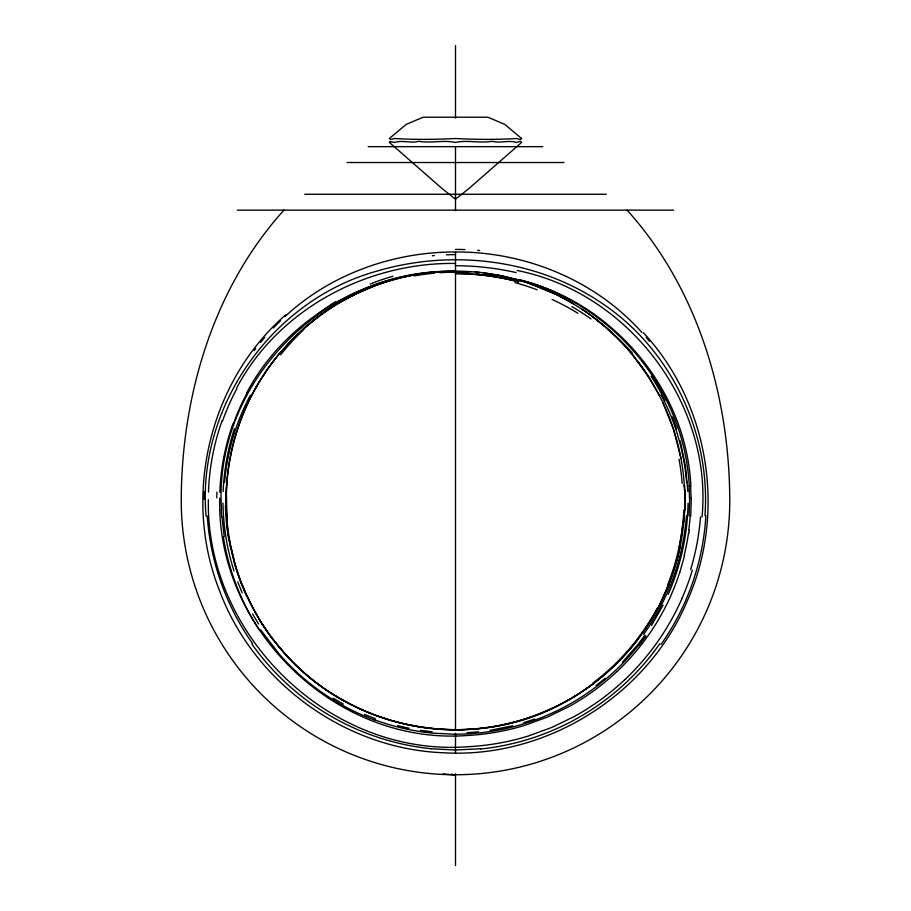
<?xml version="1.0" encoding="UTF-8"?>
<svg xmlns="http://www.w3.org/2000/svg" width="911" height="911" viewBox="0 0 911 911"><rect width="100%" height="100%" fill="white"/><g stroke="black" fill="none" stroke-linecap="round" stroke-linejoin="round"><path stroke-width="1.37" d="M455.5 753.112L455.5 733.309M641.913 332.504C595.293 280.167 525.169 251.573 455.5 251.983L455.5 730.223M455.5 252.586L455.5 251.983C393.529 251.789 330.966 273.938 285.268 316.288M219.699 498.135C216.34 628.966 335.59 745.551 467.309 735.484A237.646 237.634 0 0 0 525.385 725.133L547.591 717.003L568.999 706.572A237.452 237.304 -23.4 0 0 616.963 671.544M684.821 505.662L684.799 494.4M684.776 507.279L683.876 521.73M684.673 510.194L684.719 491.986M688.033 503.407C687.566 534.689 680.711 565.822 668.15 594.462M226.315 491.097L227.112 521.661M208.482 492.088C209.314 467.742 213.948 443.555 222.102 420.609M226.349 490.289L226.44 488.478M219.813 492.361C220.633 469.063 225.085 445.9 232.897 423.934M226.52 487.009L226.167 505.229M226.452 488.182L226.497 487.271M704.966 515.535C710.865 433.966 671.635 350.724 603.879 304.581C539.266 259.715 454.02 248.874 378.987 270.544C273.038 298.592 196.343 406.613 206.08 516.116M226.532 486.77L226.645 485.073M689.137 515.842L689.673 498.066M690.732 516.15L691.312 498.271M702.028 517.015C712.835 403.527 628.658 292.625 517.163 270.499M223.115 491.564C224.038 470.19 227.852 448.964 234.412 428.591M226.611 485.563L226.725 483.878M226.668 484.675C229.173 449.214 239.957 414.357 258.064 383.759M688.921 533.003L689.308 530.202M680.027 547.192L676.622 561.267M684.525 555.642L679.788 572.415M692.326 570.127L690.527 575.946A242.11 240.162 -49.6 0 1 681.735 598.926M668.731 584.873L657.89 608.354M664.005 595.976L659.997 604.312M671.464 594.382C658.676 623.397 640.046 649.794 616.998 671.578M681.792 598.948C668.378 629.33 648.86 656.979 624.707 679.788M659.815 604.665L651.991 618.74M251.413 395.818L257.141 385.342M663.14 605.063L651.536 625.436M246.722 392.8C283.458 323.246 358.023 277.718 435.925 271.922M236.496 388.268C278.083 309.148 367.258 262.129 455.5 263.45M257.688 384.408L259.214 381.846M258.792 382.552L266.661 370.344M259.908 380.707L270.077 365.539M266.969 369.912L276.227 357.488M659.894 643.69L652.378 653.802A250.741 250.73 0 0 1 480.598 749.013M646.024 636.049L638.93 645.455M270.715 364.673L271.99 362.954M254.192 350.644L255.752 348.56M644.977 635.149L637.928 644.521L622.452 662.16M272.64 362.088L274.439 359.754M637.484 639.977L629.171 650.158M274.61 359.549L279.347 353.684M276.477 357.18L290.951 340.794L305.253 327.254M260.546 342.445L264.691 337.48M283.936 210.134C213.06 288.559 181.54 396.171 181.232 500.458A274.268 274.268 0 0 0 455.5 774.737A274.268 274.268 0 0 0 729.768 500.458C729.46 396.171 697.94 288.559 627.064 210.134M273.323 327.937L280.588 320.672M285.769 314.807C209.359 381.231 182.143 496.096 219.312 590.089C253.224 682.145 344.791 748.831 442.837 752.737C545.518 759.159 647.539 695.64 687.327 600.804C726.625 512.916 709.1 403.311 643.394 332.743M303.386 328.894L318.178 316.812M306.221 326.423L314.124 319.932M596.147 685.539L605.303 678.183M315.126 319.146C344.597 296.189 379.807 280.793 416.6 274.439M593.175 683.842L578.178 694.239A225.324 225.279 -14.5 0 1 564.524 702.279M579.817 693.18L568.589 699.99M337.218 303.967L340.532 302.008M341.648 301.37L356.554 293.558L372.018 286.863M564.513 702.256C472.456 754.228 346.863 730.189 280.224 648.29M523.779 722.674L534.734 719.007M394.486 279.404L397.025 278.709M403.414 277.126L406.613 276.397M512.654 725.794L490.016 730.371M407.263 276.261L411.123 275.452M411.772 275.327L413.059 275.076M418.411 274.2L436.859 272.104L455.5 271.398M480.575 748.728L455.5 750.015L430.527 748.74M467.036 732.695L478.56 731.818M439.831 271.637L471.169 271.649M455.5 271.319C328.336 267.834 212.719 380.422 221.51 509.5M368.215 146.66L542.785 146.66M347.057 162.522L563.943 162.522M304.741 194.259L606.259 194.259M237.304 210.134L673.696 210.134M455.5 734.289L432.053 733.093A235.653 235.653 0 0 1 374.922 719.918M475.075 271.922L480.256 272.457M420.575 730.315L432.167 731.795M484.128 272.924L507.598 277.126M497.304 274.963L525.977 282.228L555.767 294.196M397.674 725.623L409.073 728.253M513.998 278.72L516.537 279.404M519.862 279.882C613.126 302.919 686.347 389.566 690.868 485.927M519.372 279.859C612.192 303.272 684.571 389.862 689.228 485.768M539.005 286.874L556.803 294.697L573.816 303.989M364.491 714.383L375.355 718.688M342.411 699.99L335.35 695.81M333.153 698.145L343.322 704.089M334.656 695.378L331.183 693.18M581.799 309.034C601.681 322.209 619.48 338.493 634.432 357.066M592.856 316.846L604.813 326.457M605.781 327.288L607.694 328.973M646.195 337.355L649.52 341.329M279.7 647.664L276.83 644.179M631.699 353.73L649.327 377.871M276.568 643.849L274.017 640.627M637.096 360.449L637.746 361.291M638.395 362.145L640.331 364.73M640.968 365.596L643.155 368.648M643.462 369.092L644.692 370.857M260.694 629.865L278.641 653.346A234.491 234.48 3.4 0 0 374.842 720.123M647.083 374.41L659.632 395.898M258.792 618.375L257.756 616.656M252.575 613.934L258.576 624.046M257.562 616.303L254.568 611.053M254.18 610.347L253.417 608.935M253.042 608.218L247.314 596.682M662.684 402.093L673.559 429.457L680.984 458.552M242.349 585.09C251.721 608.799 265.147 630.879 281.829 650.158A231.496 231.36 20.7 0 0 331.149 693.237M237.748 581.924L242.144 592.845M672.466 416.953L676.657 428.796M233.979 571.026C227.055 549.082 223.297 526.148 222.967 503.134M233.945 559.661L230.961 547.135M680.232 440.924L685.436 465.908L687.885 491.564M224.254 536.67L221.931 516.731M684.332 484.766L684.434 486.28M684.366 485.164L684.457 486.565M684.468 486.77L684.503 487.362M684.48 486.964L684.582 488.865M684.685 491.063L684.605 489.275M684.616 489.571L684.719 491.86M684.753 492.783L684.776 493.591M208.346 499.649C205.806 636.174 330.477 757.178 467.878 746.724A248.737 248.737 0 0 0 528.733 735.883L551.986 727.354L574.42 716.433A248.919 248.817 -23.3 0 0 624.695 679.765M455.5 45.55L455.5 118.145M455.5 146.66L455.5 210.669M455.5 773.746L455.5 865.45M451.355 774.179A65.091 31.703 -90 0 0 455.5 774.737A126.538 107.122 -90 0 1 443.293 773.894M582.789 309.854A228.809 228.809 0 0 0 334.519 305.777A230.847 230.847 0 0 0 264.816 373.123M582.835 309.774A230.847 230.847 0 0 1 650.26 379.431A228.809 228.809 0 0 1 646.104 627.747M646.184 627.804A230.847 230.847 0 0 1 576.538 695.23A228.809 228.809 0 0 1 328.211 691.073M328.165 691.153A230.847 230.847 0 0 1 260.74 621.496A228.809 228.809 0 0 1 264.896 373.18M414.038 275.942A172.327 127.438 0 0 1 434.695 273.129M439.888 272.719A172.327 127.438 0 0 1 468.527 272.56M476.305 273.129A172.327 127.438 0 0 1 478.913 273.38M484.105 273.96A172.327 127.438 0 0 1 496.973 275.942M507.427 277.57A190.809 146.58 -0.8 0 1 513.793 279.153M515.045 282.649A205.077 160.142 -1.5 0 1 537.148 289.8M571.88 306.574A256.845 227.579 -17.1 0 1 590.966 318.941M607.546 329.144A274.564 251.948 -40.8 0 1 632.382 353.126M661.056 394.873A219.369 191.925 -77.4 0 1 686.689 482.739M683.091 521.673A228.752 224.368 -57.7 0 1 679.207 547.033M676.326 561.187A229.674 227.158 -49.6 0 1 663.72 595.851M651.764 618.592A227.386 226.19 -41.9 0 1 637.245 639.807M629.08 650.078A231.496 231.2 -29 0 1 579.76 693.1M568.487 699.819A228.877 228.763 -20.1 0 1 342.479 699.876M273.311 640.137A227.386 226.737 36.8 0 1 258.77 618.854M246.574 596.136A229.743 227.955 45.6 0 1 233.546 559.764M230.563 547.215A228.741 225.552 53 0 1 226.725 521.696M224.516 482.682A219.403 192.141 78.8 0 1 250.423 395.112M280.645 354.834A274.575 250.525 59.8 0 1 303.818 329.497M316.55 315.012A256.811 232.783 27 0 1 335.487 301.678M370.219 284.016A205.055 166.736 3.9 0 1 393.028 276.227M396.82 278.276A190.798 147.502 1.1 0 1 403.231 276.671M552.089 299.48A246.004 204.702 -9.8 0 1 577.938 313.293M651.126 376.289A240.39 207.606 -75.7 0 1 664.916 400.567M679.037 459.178A200.671 165.153 -82.5 0 1 682.145 483.342M683.819 510.16A229.014 225.45 -58.3 0 1 667.82 584.52M657.343 608.058A229.39 228.262 -44.3 0 1 592.708 683.216M242.053 585.204A230.437 228.627 48.8 0 1 229.356 540.348M228.866 540.428A227.374 224.732 53.9 0 1 225.438 505.229M455.477 273.619A188.452 136.468 0 0 1 518.826 281.932M455.477 273.494A185.582 135.147 0 0 1 518.359 281.863M432.315 255.763A178.829 126.458 0 0 1 434.319 255.581M446.413 254.818A178.829 126.458 0 0 1 455.511 254.636M455.511 249.409A178.829 131.674 -0.6 0 1 464.997 249.568M477.592 250.366A178.829 131.674 -0.6 0 1 479.676 250.559M455.477 265.693A199.042 139.064 0 0 1 516.184 272.594M252.666 643.713A248.578 245.287 57.2 0 1 207.264 516.047M430.539 748.648A250.673 250.172 38 0 1 251.971 644.202M705.866 515.58A249.295 248.521 -41.4 0 1 661.033 644.476M638.622 645.204A233.956 233.569 -32.9 0 1 455.5 734.186M216.807 497.941A201.32 178.75 78.3 0 1 216.943 492.077M233.318 424.15A227.351 196.73 79.3 0 1 247.075 393.062M204.178 499.422A211.477 190.194 78.3 0 1 204.349 491.701M222.591 420.871A233.296 199.737 80.4 0 1 236.906 388.564M700.513 516.924A245.15 240.493 -61.4 0 1 690.64 569.637M690.584 485.973A200.659 174.878 -79.3 0 1 691.016 498.294M690.185 516.116A217.182 212.024 -61.7 0 1 688.739 530.134M688.557 532.946A244.831 241.495 -54.1 0 1 684.15 555.562M679.72 572.404A230.381 228.194 -49 0 1 671.407 594.348M689.012 485.802A201.092 175.367 -79.2 0 1 689.456 498.078M686.473 515.694A231.269 225.962 -61 0 1 643.678 634.363M259.703 630.526A234.013 232.863 42 0 1 223.389 536.795M221.68 516.753A227.511 226.179 28.1 0 1 221.271 509.511M389.703 141.592L389.384 142.446L442.256 188.702L455.5 199.202L468.744 188.702L521.616 142.446L520.34 141.307L516.571 142.446C508.566 139.884 500.367 143.517 492.202 141.307C479.983 143.437 467.742 139.793 455.5 142.446C443.258 139.793 431.017 143.437 418.798 141.307C410.633 143.517 402.434 139.884 394.429 142.446L389.703 141.592M521.616 138.495L520.34 139.577L516.571 138.495C496.461 139.77 475.872 139.565 455.5 138.495C435.128 139.565 414.539 139.77 394.429 138.495L390.66 139.577L389.384 138.495L406.283 124.352L423.125 117.212L487.875 117.212L504.751 124.374L521.616 138.495"/></g></svg>
